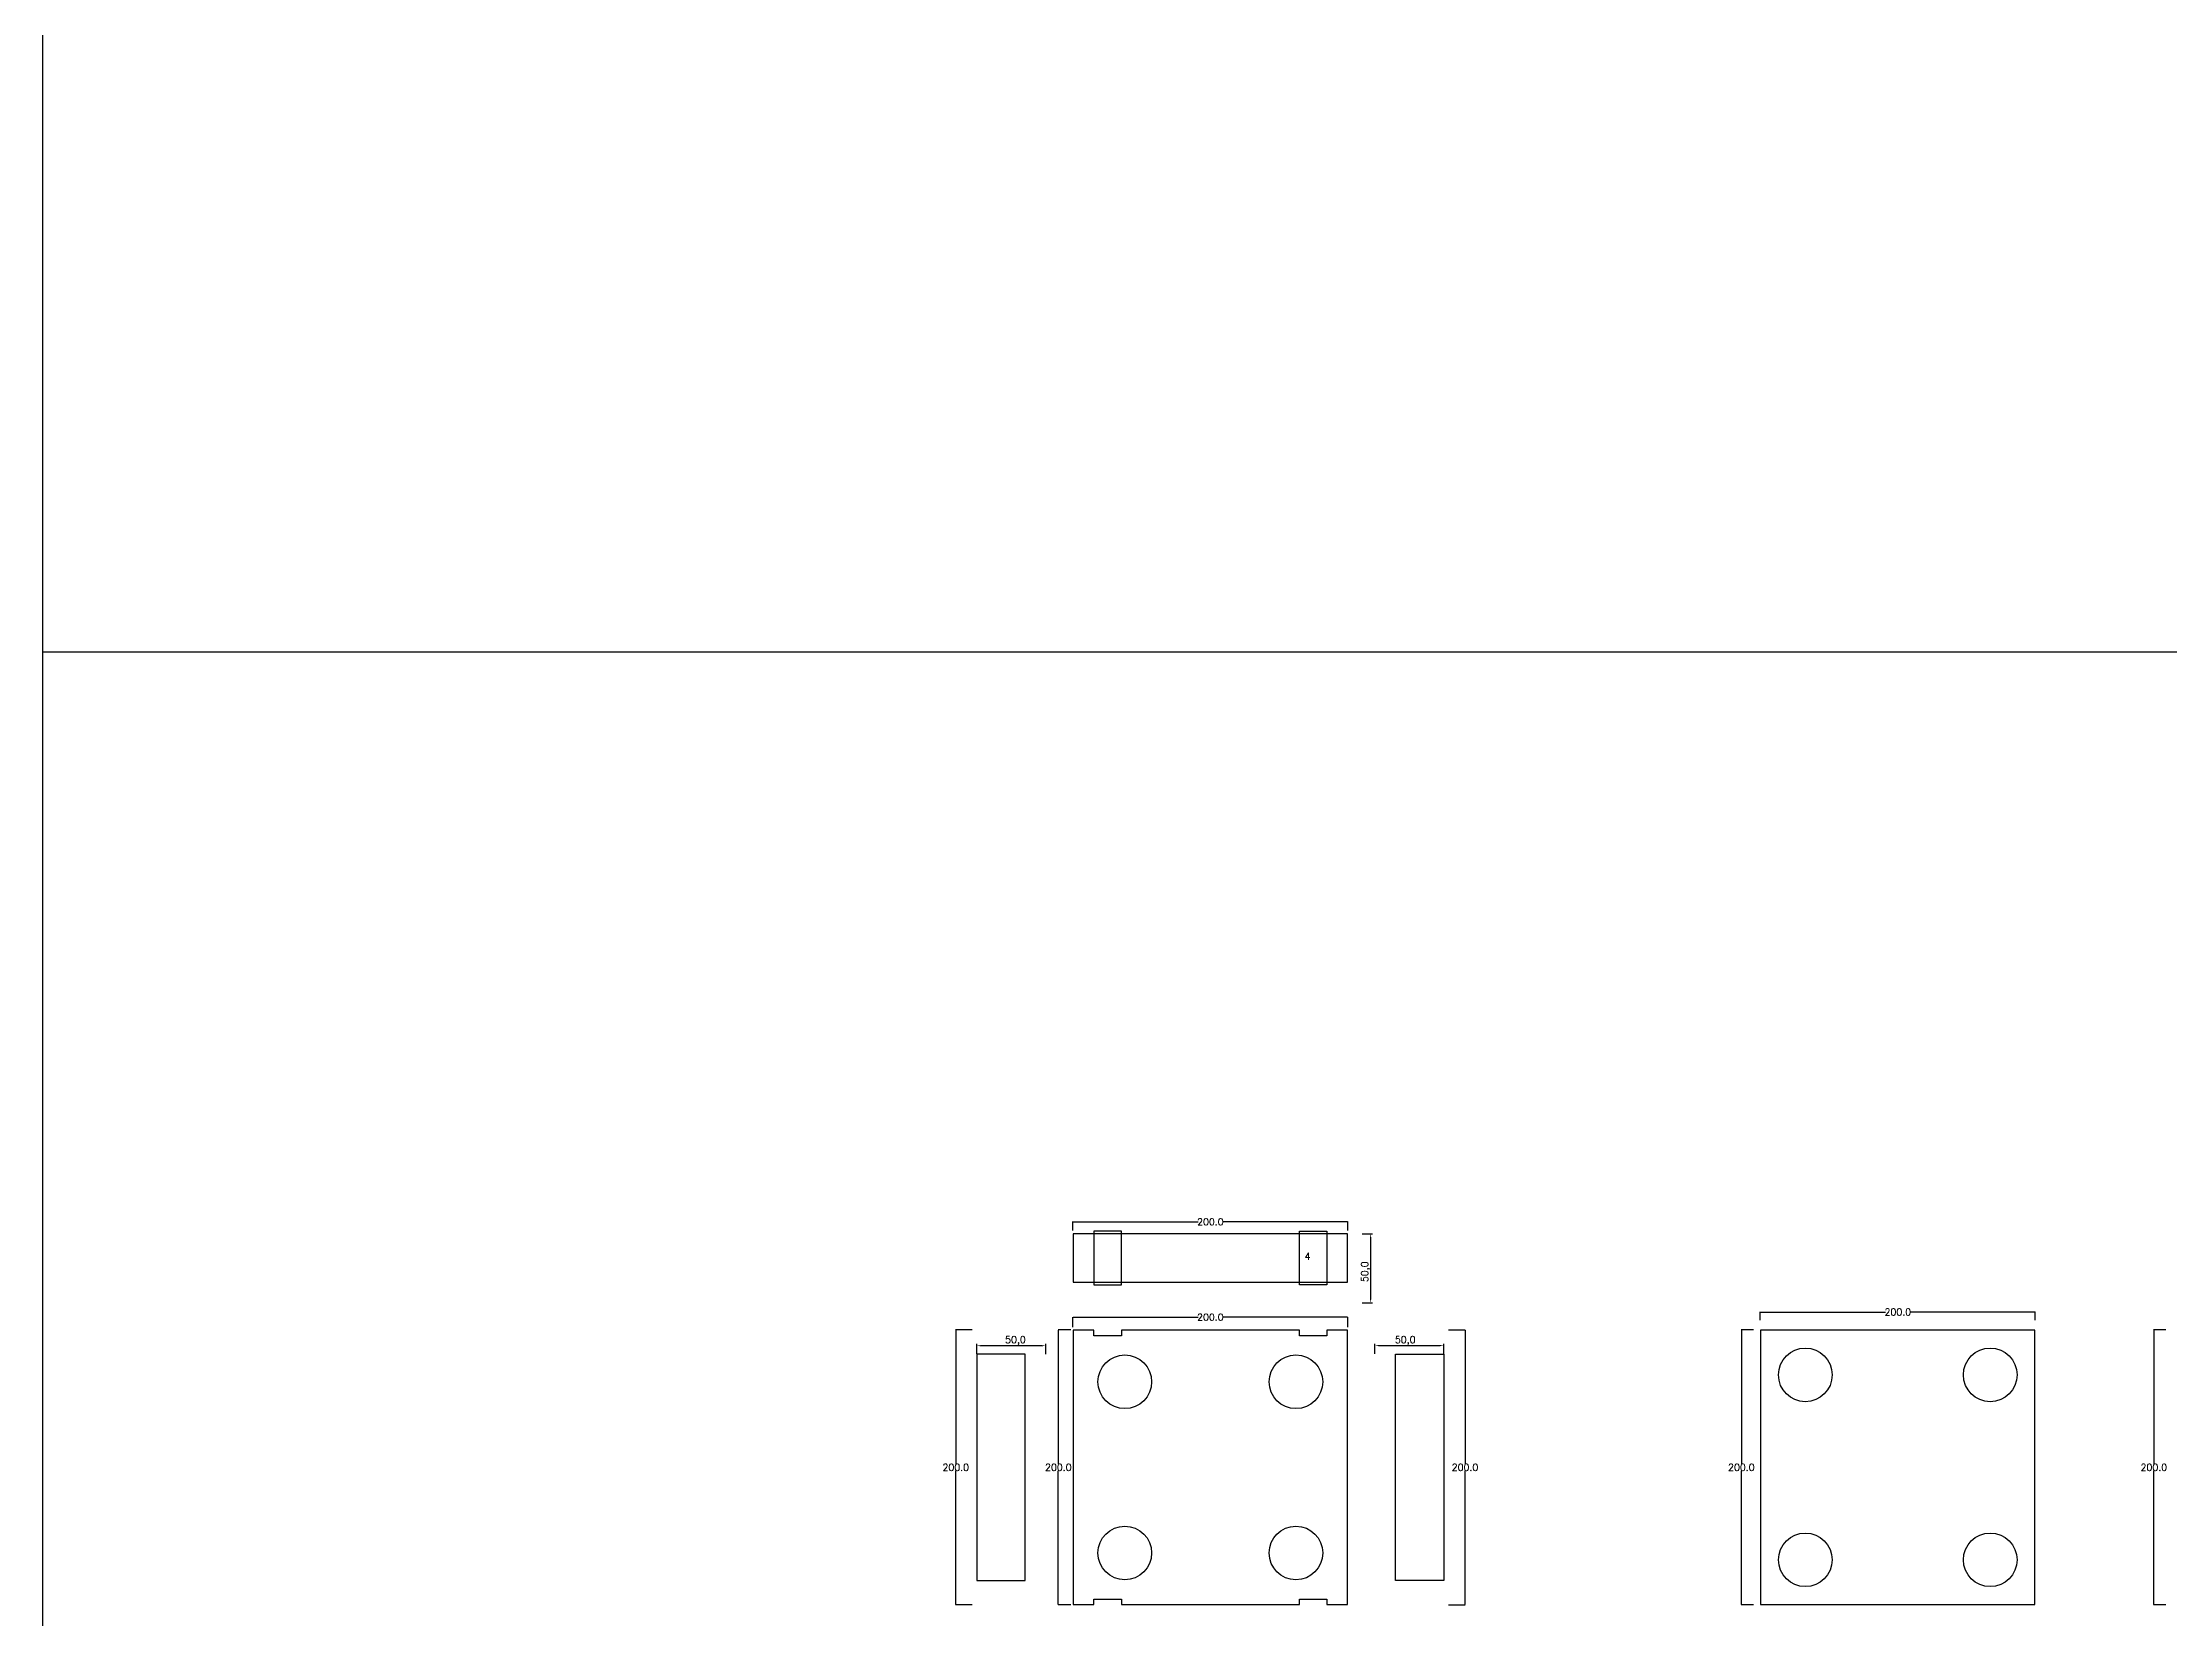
# Model space of a CAD drawing. Header units: millimetres. Extents: x -25 to 19775, y 172 to 9172.
# Drawn here: x -25 to 1522, y 1269 to 2415 of the extents above; entities that cross this region are included whole.
import ezdxf

# ---------------------------------------------------------------- set-up
doc = ezdxf.new("R2010")
doc.units = ezdxf.units.MM
for name, color, linetype in [('TEXT', 7, 'Continuous'), ('치구', 7, 'Continuous'), ('치수', 7, 'Continuous')]:
    doc.layers.add(name, color=color, linetype=linetype)
doc.styles.get("Standard").update_dxf_attribs({"font": 'txt.shx', "bigfont": 'whgtxt.shx'})
doc.dimstyles.new('ISO-25', dxfattribs={"dimtxt": 2.5, "dimasz": 2.5, "dimexe": 1.25, "dimexo": 0.625, "dimtad": 1, "dimtxsty": 'Standard', "dimcen": 2.5, "dimadec": 0, "dimazin": 0, "dimtfac": 1, "dimtmove": 0, "dimatfit": 3, "dimfxl": 0, "dimarcsym": 0})
doc.dimstyles.get("Standard").update_dxf_attribs({"dimtxt": 7, "dimasz": 0.18, "dimexe": 0.18, "dimexo": 0.0625, "dimgap": 0.09, "dimtad": 0, "dimtih": 1, "dimtoh": 1, "dimdec": 1, "dimzin": 0, "dimdsep": 46, "dimtxsty": 'Standard', "dimcen": 0.09, "dimadec": 0, "dimazin": 0, "dimtfac": 1, "dimtdec": 1, "dimtofl": 0, "dimtmove": 0, "dimatfit": 3, "dimfxl": 0, "dimtolj": 1, "dimtzin": 0, "dimarcsym": 0})

# ---------------------------------------------------------------- blocks, each defined once
blk = doc.blocks.new('*D21')
at = {"layer": 'Defpoints', "color": 0}
for p in [(1224.9, 1486.1), (1424.9, 1491.9), (1424.9, 1486.1)]:
    blk.add_point(p, dxfattribs=at)
at = {"layer": '치수', "color": 0, "lineweight": -2}
for p, q in [((1224.9, 1486.1), (1224.9, 1492.1)), ((1225.1, 1491.9), (1316, 1491.9)), ((1424.7, 1491.9), (1333.7, 1491.9)), ((1424.9, 1486.1), (1424.9, 1492.1))]:
    blk.add_line(p, q, dxfattribs=at)
at = {"layer": '치수', "color": 0}
for points in [[(1225.1, 1492), (1225.1, 1491.9), (1224.9, 1491.9)], [(1424.7, 1492), (1424.7, 1491.9), (1424.9, 1491.9)]]:
    blk.add_solid(points, dxfattribs=at)
at = {"layer": '치수', "color": 0, "insert": (1324.9, 1491.9), "char_height": 5, "attachment_point": 5}
blk.add_mtext('\\A1;200.0', dxfattribs=at)
blk = doc.blocks.new('*D22')
at = {"layer": 'Defpoints', "color": 0}
for p in [(724.9, 1551.1), (924.9, 1557.5), (924.9, 1551.1)]:
    blk.add_point(p, dxfattribs=at)
at = {"layer": '치수', "color": 0, "lineweight": -2}
for p, q in [((724.9, 1551.2), (724.9, 1557.7)), ((725.1, 1557.5), (816, 1557.5)), ((924.7, 1557.5), (833.7, 1557.5)), ((924.9, 1551.2), (924.9, 1557.7))]:
    blk.add_line(p, q, dxfattribs=at)
at = {"layer": '치수', "color": 0}
for points in [[(725.1, 1557.5), (725.1, 1557.5), (724.9, 1557.5)], [(924.7, 1557.5), (924.7, 1557.5), (924.9, 1557.5)]]:
    blk.add_solid(points, dxfattribs=at)
at = {"layer": '치수', "color": 0, "insert": (824.9, 1557.5), "char_height": 5, "attachment_point": 5}
blk.add_mtext('\\A1;200.0', dxfattribs=at)
blk = doc.blocks.new('*D23')
at = {"layer": 'Defpoints', "color": 0}
for p in [(944.6, 1460.7), (994.6, 1467.5), (994.6, 1460.7)]:
    blk.add_point(p, dxfattribs=at)
at = {"layer": '치수', "color": 0, "lineweight": -2}
for p, q in [((944.6, 1461.4), (944.6, 1468.8)), ((947.1, 1467.5), (992.1, 1467.5)), ((994.6, 1461.4), (994.6, 1468.8))]:
    blk.add_line(p, q, dxfattribs=at)
at = {"layer": '치수', "color": 0}
for points in [[(947.1, 1467.9), (947.1, 1467.1), (944.6, 1467.5)], [(992.1, 1467.9), (992.1, 1467.1), (994.6, 1467.5)]]:
    blk.add_solid(points, dxfattribs=at)
at = {"layer": '치수', "color": 0, "insert": (966.6, 1471.1), "char_height": 5, "attachment_point": 5}
blk.add_mtext('50,0', dxfattribs=at)
blk = doc.blocks.new('*D24')
at = {"layer": 'Defpoints', "color": 0}
for p in [(924.9, 1488.2), (724.9, 1480.8), (924.9, 1480.8)]:
    blk.add_point(p, dxfattribs=at)
at = {"layer": '치수', "color": 0, "lineweight": -2}
for p, q in [((724.9, 1480.8), (724.9, 1488.3)), ((725.1, 1488.2), (816, 1488.2)), ((924.7, 1488.2), (833.7, 1488.2)), ((924.9, 1480.8), (924.9, 1488.3))]:
    blk.add_line(p, q, dxfattribs=at)
at = {"layer": '치수', "color": 0}
for points in [[(725.1, 1488.2), (725.1, 1488.1), (724.9, 1488.2)], [(924.7, 1488.2), (924.7, 1488.1), (924.9, 1488.2)]]:
    blk.add_solid(points, dxfattribs=at)
at = {"layer": '치수', "color": 0, "insert": (824.9, 1488.2), "char_height": 5, "attachment_point": 5}
blk.add_mtext('\\A1;200.0', dxfattribs=at)
blk = doc.blocks.new('*D25')
at = {"layer": 'Defpoints', "color": 0}
for p in [(934.6, 1548.7), (941.5, 1548.7), (934.6, 1498.7)]:
    blk.add_point(p, dxfattribs=at)
at = {"layer": '치수', "color": 0, "lineweight": -2}
for p, q in [((935.2, 1548.7), (942.7, 1548.7)), ((941.5, 1501.2), (941.5, 1546.2)), ((935.2, 1498.7), (942.7, 1498.7))]:
    blk.add_line(p, q, dxfattribs=at)
at = {"layer": '치수', "color": 0}
for points in [[(941, 1546.2), (941.9, 1546.2), (941.5, 1548.7)], [(941, 1501.2), (941.9, 1501.2), (941.5, 1498.7)]]:
    blk.add_solid(points, dxfattribs=at)
at = {"layer": '치수', "color": 0, "insert": (937.9, 1521.2), "char_height": 5, "attachment_point": 5, "rotation": 90}
blk.add_mtext('50,0', dxfattribs=at)
blk = doc.blocks.new('*D26')
at = {"layer": 'Defpoints', "color": 0}
for p in [(655.1, 1467.4), (655.1, 1460.7), (705.1, 1460.6)]:
    blk.add_point(p, dxfattribs=at)
at = {"layer": '치수', "color": 0, "lineweight": -2}
for p, q in [((655.1, 1461.4), (655.1, 1468.7)), ((702.6, 1467.4), (657.6, 1467.4)), ((705.1, 1461.3), (705.1, 1468.7))]:
    blk.add_line(p, q, dxfattribs=at)
at = {"layer": '치수', "color": 0}
for points in [[(657.6, 1467.8), (657.6, 1467), (655.1, 1467.4)], [(702.6, 1467.8), (702.6, 1467), (705.1, 1467.4)]]:
    blk.add_solid(points, dxfattribs=at)
at = {"layer": '치수', "color": 0, "insert": (683.1, 1471), "char_height": 5, "attachment_point": 5}
blk.add_mtext('50,0', dxfattribs=at)
blk = doc.blocks.new('*D27')
at = {"layer": 'Defpoints', "color": 0}
for p in [(998, 1478.9), (998, 1278.9), (1010.1, 1278.9)]:
    blk.add_point(p, dxfattribs=at)
at = {"layer": '치수', "color": 0, "lineweight": -2}
for p, q in [((998.1, 1478.9), (1010.3, 1478.9)), ((1010.1, 1478.8), (1010.1, 1381.5)), ((1010.1, 1279.1), (1010.1, 1376.4)), ((998.1, 1278.9), (1010.3, 1278.9))]:
    blk.add_line(p, q, dxfattribs=at)
at = {"layer": '치수', "color": 0}
for points in [[(1010.1, 1478.8), (1010.1, 1478.8), (1010.1, 1478.9)], [(1010.1, 1279.1), (1010.1, 1279.1), (1010.1, 1278.9)]]:
    blk.add_solid(points, dxfattribs=at)
at = {"layer": '치수', "color": 0, "insert": (1010.1, 1378.9), "char_height": 5, "attachment_point": 5}
blk.add_mtext('\\A1;200.0', dxfattribs=at)
blk = doc.blocks.new('*D28')
at = {"layer": 'Defpoints', "color": 0}
for p in [(1220, 1478.9), (1211.1, 1278.9), (1220, 1278.9)]:
    blk.add_point(p, dxfattribs=at)
at = {"layer": '치수', "color": 0, "lineweight": -2}
for p, q in [((1219.9, 1478.9), (1210.9, 1478.9)), ((1211.1, 1478.8), (1211.1, 1381.5)), ((1211.1, 1279.1), (1211.1, 1376.4)), ((1219.9, 1278.9), (1210.9, 1278.9))]:
    blk.add_line(p, q, dxfattribs=at)
at = {"layer": '치수', "color": 0}
for points in [[(1211.1, 1478.8), (1211.1, 1478.8), (1211.1, 1478.9)], [(1211.1, 1279.1), (1211.1, 1279.1), (1211.1, 1278.9)]]:
    blk.add_solid(points, dxfattribs=at)
at = {"layer": '치수', "color": 0, "insert": (1211.1, 1378.9), "char_height": 5, "attachment_point": 5}
blk.add_mtext('\\A1;200.0', dxfattribs=at)
blk = doc.blocks.new('*D29')
at = {"layer": 'Defpoints', "color": 0}
for p in [(723.4, 1478.9), (714.3, 1278.9), (723.4, 1278.9)]:
    blk.add_point(p, dxfattribs=at)
at = {"layer": '치수', "color": 0, "lineweight": -2}
for p, q in [((723.4, 1478.9), (714.2, 1478.9)), ((714.3, 1478.8), (714.3, 1381.5)), ((714.3, 1279.1), (714.3, 1376.4)), ((723.4, 1278.9), (714.2, 1278.9))]:
    blk.add_line(p, q, dxfattribs=at)
at = {"layer": '치수', "color": 0}
for points in [[(714.3, 1478.8), (714.4, 1478.8), (714.3, 1478.9)], [(714.3, 1279.1), (714.4, 1279.1), (714.3, 1278.9)]]:
    blk.add_solid(points, dxfattribs=at)
at = {"layer": '치수', "color": 0, "insert": (714.3, 1378.9), "char_height": 5, "attachment_point": 5}
blk.add_mtext('\\A1;200.0', dxfattribs=at)
blk = doc.blocks.new('*D30')
at = {"layer": 'Defpoints', "color": 0}
for p in [(651.7, 1478.9), (639.7, 1278.9), (651.7, 1278.9)]:
    blk.add_point(p, dxfattribs=at)
at = {"layer": '치수', "color": 0, "lineweight": -2}
for p, q in [((651.7, 1478.9), (639.5, 1478.9)), ((639.7, 1478.8), (639.7, 1381.5)), ((639.7, 1279.1), (639.7, 1376.4)), ((651.7, 1278.9), (639.5, 1278.9))]:
    blk.add_line(p, q, dxfattribs=at)
at = {"layer": '치수', "color": 0}
for points in [[(639.6, 1478.8), (639.7, 1478.8), (639.7, 1478.9)], [(639.6, 1279.1), (639.7, 1279.1), (639.7, 1278.9)]]:
    blk.add_solid(points, dxfattribs=at)
at = {"layer": '치수', "color": 0, "insert": (639.7, 1378.9), "char_height": 5, "attachment_point": 5}
blk.add_mtext('\\A1;200.0', dxfattribs=at)
blk = doc.blocks.new('*D34')
at = {"layer": 'Defpoints', "color": 0}
for p in [(1520, 1478.9), (1511.1, 1278.9), (1520, 1278.9)]:
    blk.add_point(p, dxfattribs=at)
at = {"layer": '치수', "color": 0, "lineweight": -2}
for p, q in [((1519.9, 1478.9), (1510.9, 1478.9)), ((1511.1, 1478.8), (1511.1, 1381.5)), ((1511.1, 1279.1), (1511.1, 1376.4)), ((1519.9, 1278.9), (1510.9, 1278.9))]:
    blk.add_line(p, q, dxfattribs=at)
at = {"layer": '치수', "color": 0}
for points in [[(1511.1, 1478.8), (1511.1, 1478.8), (1511.1, 1478.9)], [(1511.1, 1279.1), (1511.1, 1279.1), (1511.1, 1278.9)]]:
    blk.add_solid(points, dxfattribs=at)
at = {"layer": '치수', "color": 0, "insert": (1511.1, 1378.9), "char_height": 5, "attachment_point": 5}
blk.add_mtext('\\A1;200.0', dxfattribs=at)

msp = doc.modelspace()

# ---------------------------------------------------------------- linework, layer by layer
at = {"layer": 'TEXT', "color": 6}
for p, q in [((-24.538, 9171.825), (-24.538, 171.825)), ((19775.462, 1971.825), (-24.538, 1971.825))]:
    msp.add_line(p, q, dxfattribs=at)
at = {"layer": '치구'}
for points in [[(725.129, 1513.697), (924.629, 1513.697), (924.629, 1548.697), (725.129, 1548.697)], [(725.129, 1279.197), (740.129, 1279.197), (740.129, 1283.197), (760.129, 1283.197), (760.129, 1279.197), (889.629, 1279.197), (889.629, 1283.197), (909.629, 1283.197), (909.629, 1279.197), (924.629, 1279.197), (924.629, 1478.697), (909.629, 1478.697), (909.629, 1474.697), (889.629, 1474.697), (889.629, 1478.697), (760.129, 1478.697), (760.129, 1474.697), (740.129, 1474.697), (740.129, 1478.697), (725.129, 1478.697)], [(1225.129, 1478.697), (1225.129, 1279.197), (1424.629, 1279.197), (1424.629, 1478.697)], [(690.129, 1461.297), (655.129, 1461.297), (655.129, 1296.597), (690.129, 1296.597)], [(959.629, 1461.297), (994.629, 1461.297), (994.629, 1296.597), (959.629, 1296.597)]]:
    msp.add_lwpolyline(points, close=True, dxfattribs=at)
at = {"layer": '치구', "color": 1}
for points in [[(740.129, 1511.697), (760.129, 1511.697), (760.129, 1550.694), (740.129, 1550.694)], [(909.629, 1511.697), (889.629, 1511.697), (889.629, 1550.694), (909.629, 1550.694)]]:
    msp.add_lwpolyline(points, close=True, dxfattribs=at)
at = {"layer": '치구'}
for centre in [(762.629, 1441.197), (887.129, 1441.197), (1257.629, 1446.197), (1392.129, 1446.197), (762.629, 1316.697), (887.129, 1316.697), (1257.629, 1311.697), (1392.129, 1311.697)]:
    msp.add_circle(centre, 19.5, dxfattribs=at)

# ---------------------------------------------------------------- texts
at = {"layer": 'TEXT', "color": 1}
msp.add_text('4', height=5, dxfattribs=at).set_placement((893.441, 1529.999))

# ---------------------------------------------------------------- dimensions: what is measured, and where the dimension line sits
at = {"layer": '치수', "color": 4}
for base, p1, p2, dimstyle, override, picture, middle in [((924.879, 1557.519), (724.879, 1551.122), (924.879, 1551.122), 'Standard', {"dimtxt": 5}, '*D22', (824.879, 1557.519)), ((994.629, 1467.524), (944.629, 1460.747), (994.629, 1460.747), 'ISO-25', {"dimtxt": 5, "dimdec": 1, "dimzin": 0, "dimtdec": 1}, '*D23', (966.629, 1467.524))]:
    dim = msp.add_linear_dim(base=base, p1=p1, p2=p2, dimstyle=dimstyle, override=override, dxfattribs=at)
    dim.commit()
    dim.dimension.update_dxf_attribs({"geometry": picture, "text_midpoint": middle, "dimtype": 160})
for base, p1, p2, angle, picture, middle in [((941.456, 1548.697), (934.558, 1498.697), (934.558, 1548.697), 90, '*D25', (941.456, 1521.197)), ((655.129, 1467.424), (705.129, 1460.647), (655.129, 1460.747), 180, '*D26', (683.129, 1467.424))]:
    dim = msp.add_linear_dim(base=base, p1=p1, p2=p2, angle=angle, dimstyle='ISO-25', override={"dimtxt": 5, "dimdec": 1, "dimzin": 0, "dimtdec": 1}, dxfattribs=at)
    dim.commit()
    dim.dimension.update_dxf_attribs({"geometry": picture, "text_midpoint": middle, "dimtype": 160})
for base, p1, p2, picture, middle in [((924.879, 1488.169), (724.879, 1480.772), (924.879, 1480.772), '*D24', (824.879, 1488.169)), ((1424.879, 1491.937), (1224.879, 1486.054), (1424.879, 1486.054), '*D21', (1324.879, 1491.937))]:
    dim = msp.add_linear_dim(base=base, p1=p1, p2=p2, dimstyle='Standard', override={"dimtxt": 5}, dxfattribs=at)
    dim.commit()
    dim.dimension.update_dxf_attribs({"geometry": picture, "text_midpoint": middle})
for base, p1, p2, picture, middle in [((639.661, 1278.947), (651.73, 1478.947), (651.73, 1278.947), '*D30', (639.661, 1378.947)), ((714.349, 1278.947), (723.418, 1478.947), (723.418, 1278.947), '*D29', (714.349, 1378.947)), ((1010.096, 1278.947), (998.027, 1478.947), (998.027, 1278.947), '*D27', (1010.096, 1378.947)), ((1211.083, 1278.947), (1219.987, 1478.947), (1219.987, 1278.947), '*D28', (1211.083, 1378.947)), ((1511.083, 1278.947), (1519.987, 1478.947), (1519.987, 1278.947), '*D34', (1511.083, 1378.947))]:
    dim = msp.add_linear_dim(base=base, p1=p1, p2=p2, angle=90, dimstyle='Standard', override={"dimtxt": 5}, dxfattribs=at)
    dim.commit()
    dim.dimension.update_dxf_attribs({"geometry": picture, "text_midpoint": middle})

doc.saveas('drawing.dxf')
